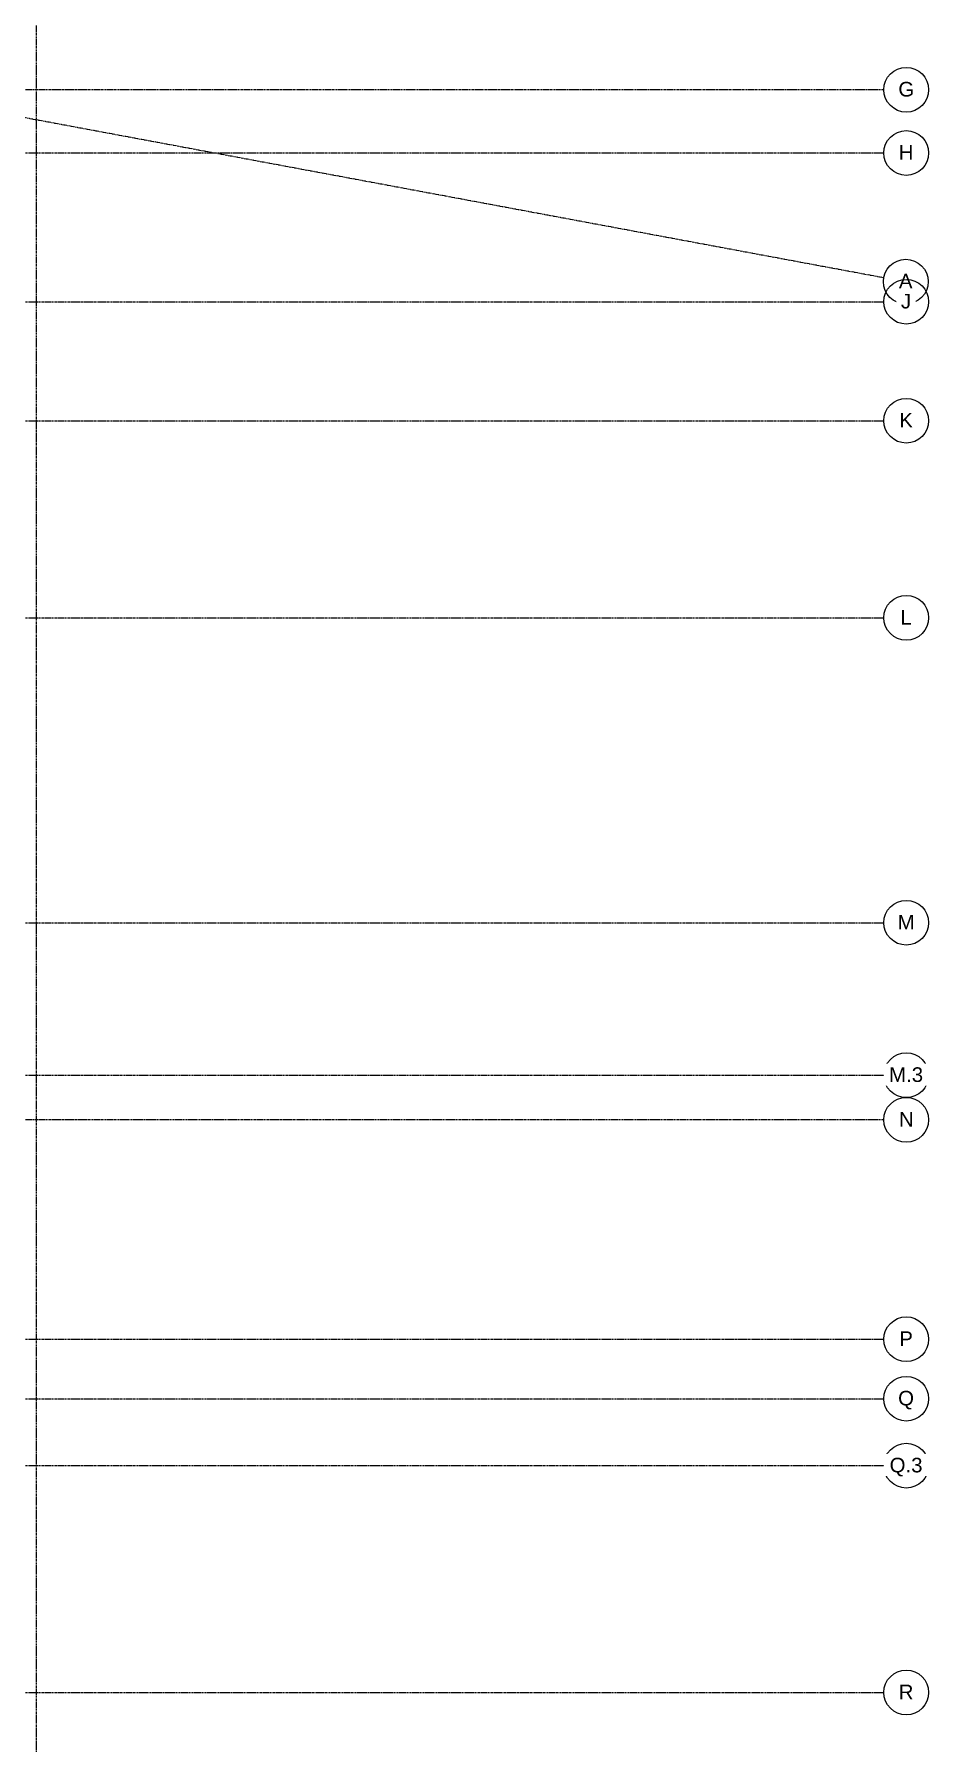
# Model space of a CAD drawing. Header units: inches. Extents: x -3679 to 241, y -496 to 1784.
# Drawn here: x -0.5 to 240.9, y 384.5 to 844 of the extents above; entities that cross this region are included whole.
import ezdxf

# ---------------------------------------------------------------- set-up
doc = ezdxf.new("R2010")
doc.units = ezdxf.units.IN
doc.header["$MEASUREMENT"] = 0
doc.linetypes.add('Grid Line', pattern=[0.875, 0.5, -0.125, 0.125, -0.125])
doc.layers.add('S-GRID', color=8, linetype='Continuous', lineweight=9)
doc.layers.add('S-GRID-IDEN', color=8, linetype='Continuous', lineweight=13)
doc.styles.add('Arial', font='arial.ttf', dxfattribs={"height": 3.934132})

# ---------------------------------------------------------------- blocks, each defined once
blk = doc.blocks.new('Grid - 3_16_-139788-SECOND LEVEL')
at = {"layer": 'S-GRID-IDEN'}
blk.add_circle((0, 0), 0.188, dxfattribs=at)

msp = doc.modelspace()

# ---------------------------------------------------------------- linework, layer by layer
at = {"layer": 'S-GRID', "linetype": 'Grid Line'}
for p, q in [((0, 1771.74), (0, -484.26)), ((-3580, 1488.28), (228, 778.5)), ((228, 829), (-3666.39, 829)), ((-3666.39, 812), (228, 812)), ((-3666.39, 772), (228, 772)), ((-3666.39, 740), (228, 740)), ((-3666.39, 687), (228, 687)), ((228, 552), (-3666.39, 552)), ((-3666.39, 493), (228, 493)), ((-3666.39, 477), (228, 477)), ((-3666.39, 398), (228, 398))]:
    msp.add_line(p, q, dxfattribs=at)

# ---------------------------------------------------------------- block references
at = {"layer": 'S-GRID-IDEN'}
for p, xscale, yscale, zscale, rotation in [((234, 829), 31.99999999999999, 31.99999999999999, 31.99999999999999, 90), ((234, 812), 31.99999999999999, 31.99999999999999, 31.99999999999999, 269.9999999999996), ((233.9, 777.4), 31.99999999999998, 31.99999999999998, 31.99999999999998, 259.4416666666667), ((234, 740), 31.99999999999999, 31.99999999999999, 31.99999999999999, 269.9999999999996), ((234, 687), 31.99999999999999, 31.99999999999999, 31.99999999999999, 269.9999999999996), ((234, 605), 31.99999999999999, 31.99999999999999, 31.99999999999999, 269.9999999999996), ((234, 564), 31.99999999999999, 31.99999999999999, 31.99999999999999, 269.9999999999996), ((234, 552), 31.99999999999999, 31.99999999999999, 31.99999999999999, 90), ((234, 493), 31.99999999999999, 31.99999999999999, 31.99999999999999, 269.9999999999996), ((234, 477), 31.99999999999999, 31.99999999999999, 31.99999999999999, 269.9999999999996), ((234, 459), 31.99999999999999, 31.99999999999999, 31.99999999999999, 269.9999999999996), ((234, 398), 31.99999999999999, 31.99999999999999, 31.99999999999999, 269.9999999999996)]:
    msp.add_blockref('Grid - 3_16_-139788-SECOND LEVEL', p, dxfattribs=dict(at, xscale=xscale, yscale=yscale, zscale=zscale, rotation=rotation))

# ---------------------------------------------------------------- next in the draw order: texts
at = {"layer": 'S-GRID-IDEN', "lineweight": 9, "attachment_point": 2, "line_spacing_factor": 0.938532, "style": 'Arial', "bg_fill": 3, "box_fill_scale": 1.25, "bg_fill_color": 0, "bg_fill_transparency": 0}
for s, insert, char_height, width in [('G', (234.03, 831.12), 3.93, 5.088), ('H', (233.97, 814.12), 3.93, 4.704), ('A', (233.87, 779.53), 3.93, 4.368), ('K', (233.97, 742.12), 3.93, 4.368), ('L', (233.97, 689.12), 3.93, 3.648), ('M', (233.97, 607.12), 3.93, 5.424), ('M.3', (233.97, 566.12), 3.934, 10.896), ('N', (234.03, 554.12), 3.93, 4.704), ('P', (233.97, 495.12), 3.93, 4.368), ('Q', (233.97, 479.12), 3.93, 5.088), ('Q.3', (233.97, 461.12), 3.934, 10.56), ('R', (233.97, 400.12), 3.93, 4.704)]:
    msp.add_mtext(s, dxfattribs=dict(at, insert=insert, char_height=char_height, width=width))

# ---------------------------------------------------------------- next in the draw order: linework, layer by layer
at = {"layer": 'S-GRID', "linetype": 'Grid Line'}
for p, q in [((-3666.39, 605), (228, 605)), ((-3666.39, 564), (228, 564)), ((-3666.39, 459), (228, 459))]:
    msp.add_line(p, q, dxfattribs=at)

# ---------------------------------------------------------------- next in the draw order: block references
at = {"layer": 'S-GRID-IDEN', "xscale": 31.99999999999999, "yscale": 31.99999999999999, "zscale": 31.99999999999999, "rotation": 269.9999999999996}
msp.add_blockref('Grid - 3_16_-139788-SECOND LEVEL', (234, 772), dxfattribs=at)

# ---------------------------------------------------------------- next in the draw order: texts
at = {"layer": 'S-GRID-IDEN', "lineweight": 9, "insert": (233.97, 774.12), "char_height": 3.93, "width": 3.264, "attachment_point": 2, "line_spacing_factor": 0.938532, "style": 'Arial', "bg_fill": 3, "box_fill_scale": 1.25, "bg_fill_color": 0, "bg_fill_transparency": 0}
msp.add_mtext('J', dxfattribs=at)

doc.saveas('drawing.dxf')
